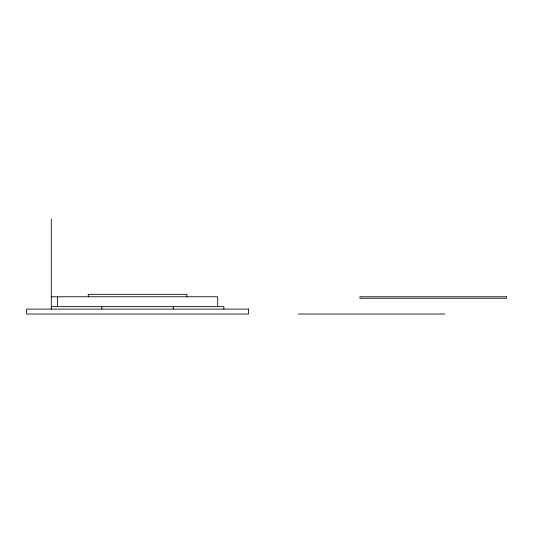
<?xml version="1.0" encoding="UTF-8"?>
<svg xmlns="http://www.w3.org/2000/svg" width="533" height="533" viewBox="0 0 533 533"><rect width="100%" height="100%" fill="white"/><g stroke="black" fill="none" stroke-linecap="round" stroke-linejoin="round"><path stroke-width="0.8" d="M51.301 296.774L217.711 296.774L217.711 306.635M51.301 306.635L223.873 306.635L223.873 309.1M298.393 314.03L444.835 314.03M186.89 296.774L186.89 294.309L88.285 294.309L88.285 296.774M173.325 306.635L173.325 309.1M101.85 306.635L101.85 309.1M57.464 296.774L57.464 306.635M51.301 218.97L51.301 309.1M506.35 296.774L359.915 296.774L359.915 298.253L506.35 298.253L506.35 296.774M248.525 309.1L26.65 309.1L26.65 314.03L248.525 314.03L248.525 309.1"/></g></svg>
